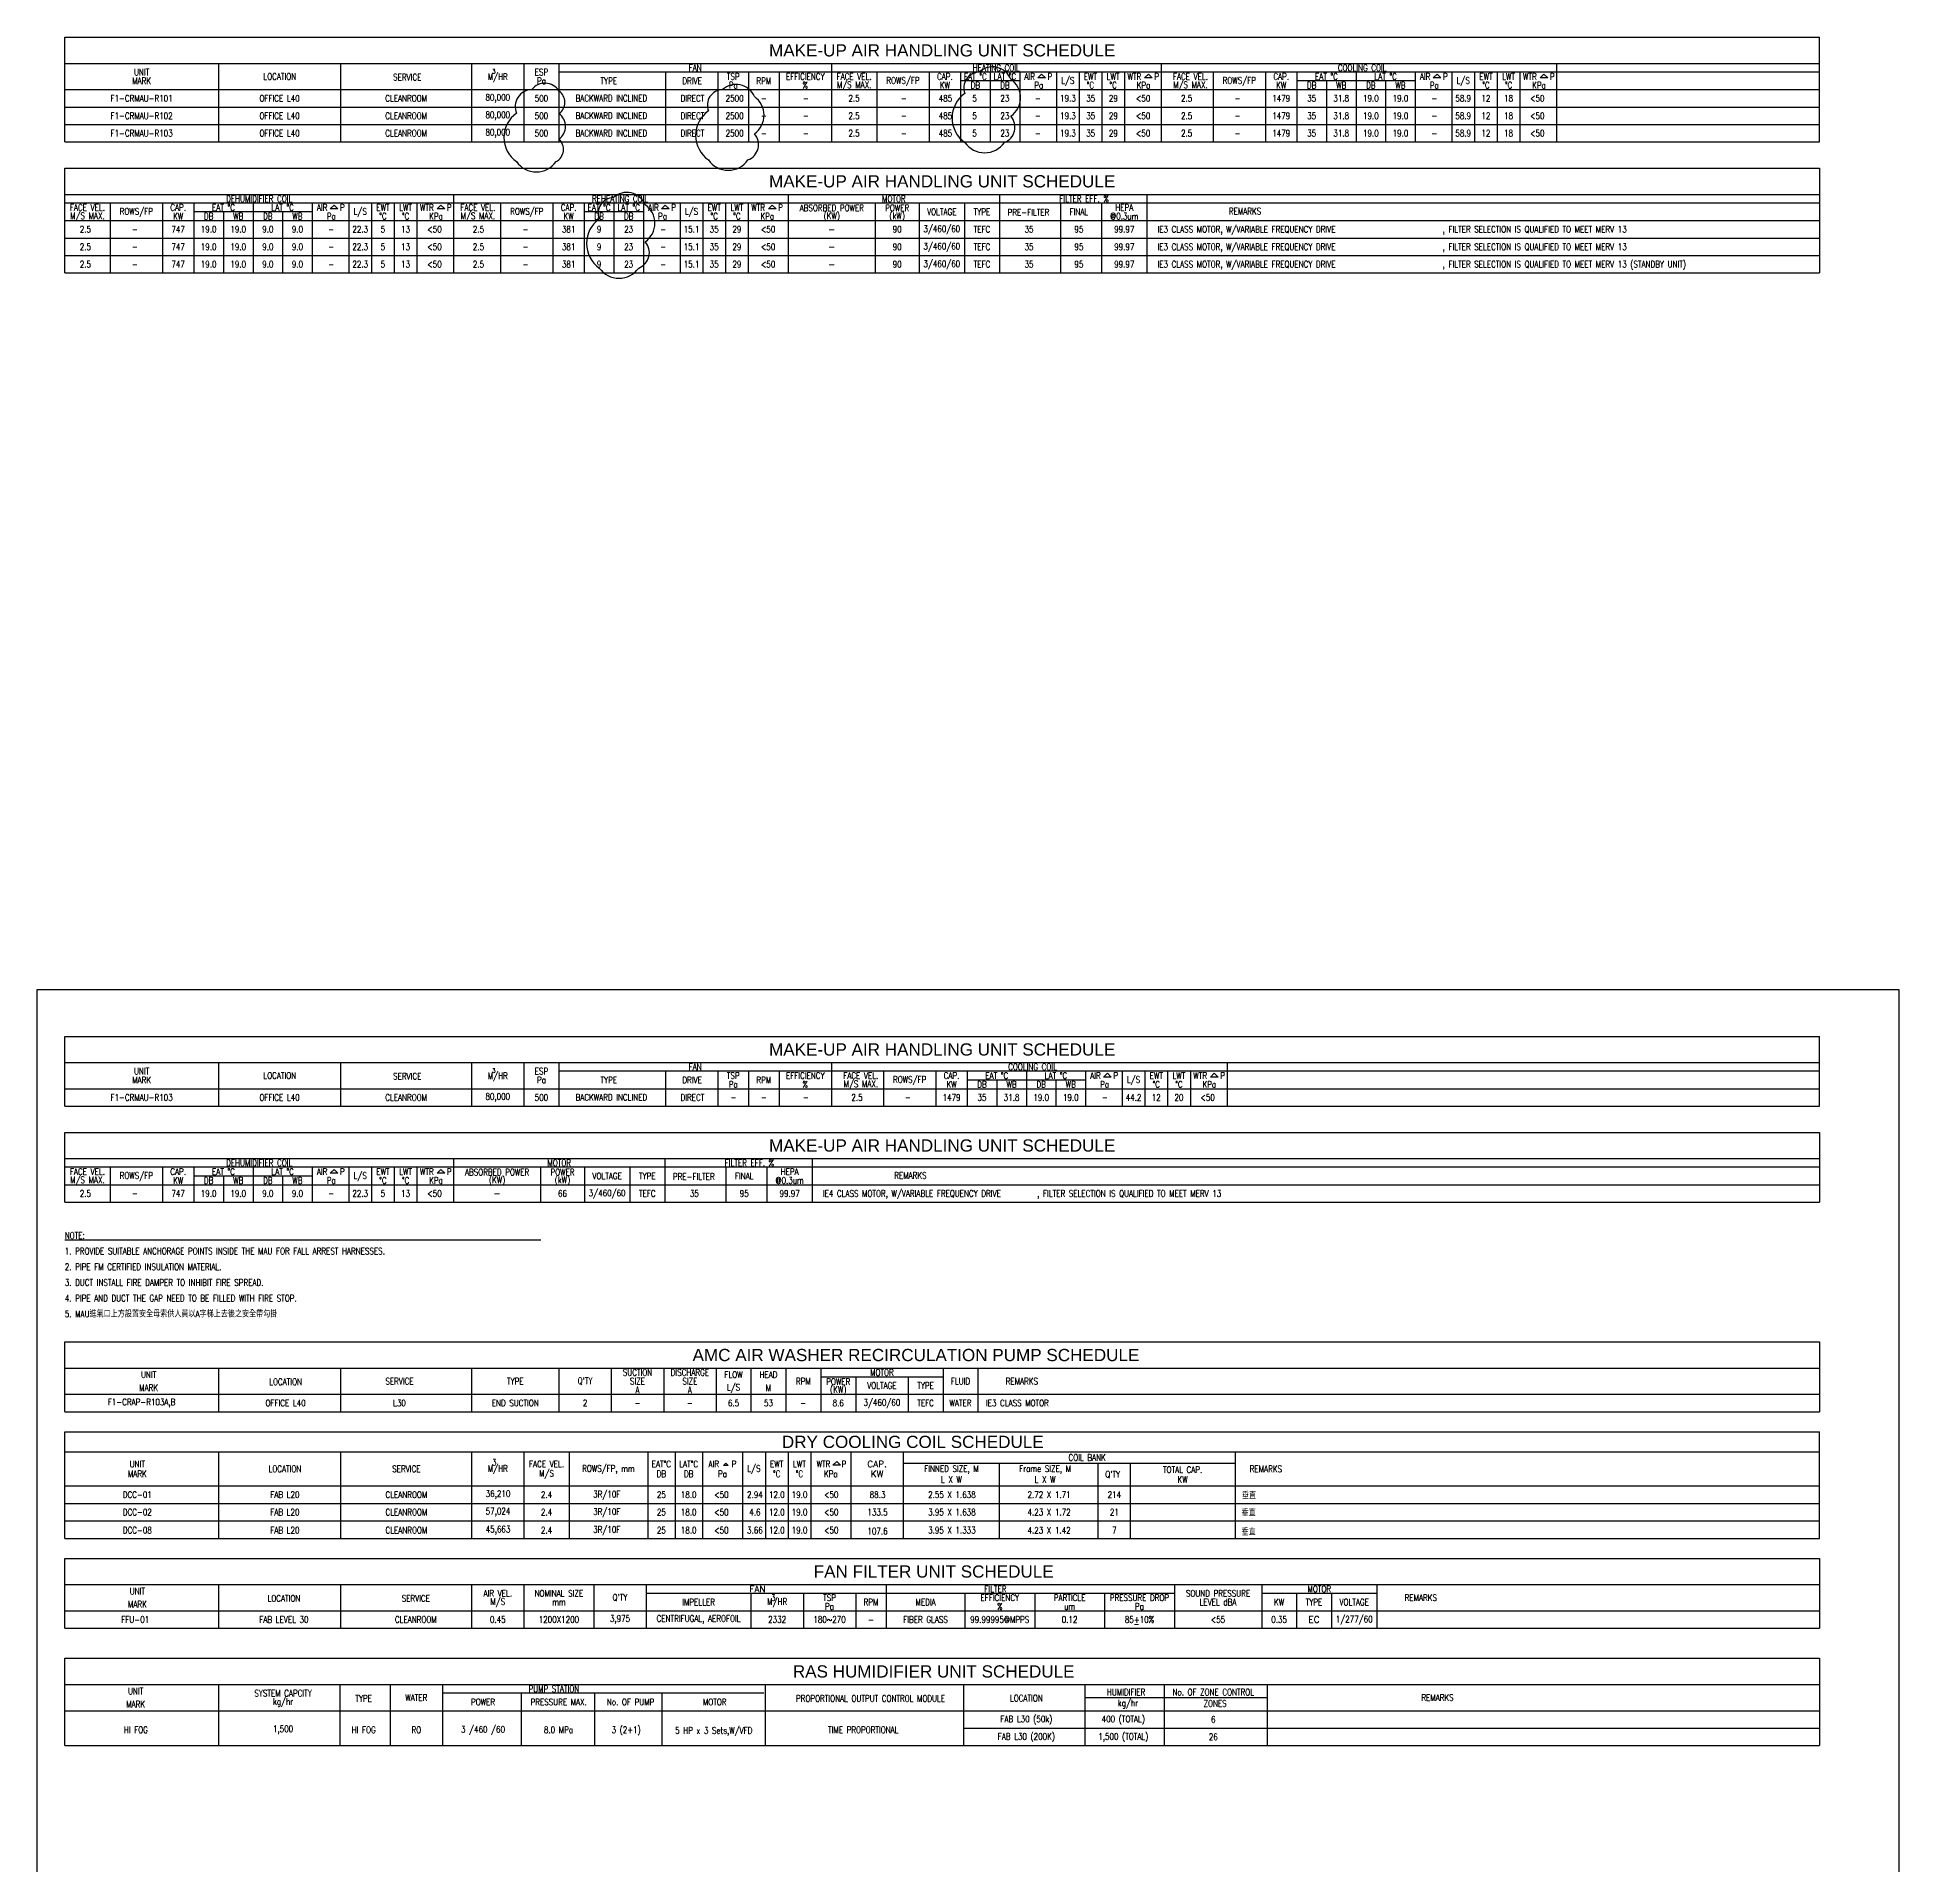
# Model space of a CAD drawing. Extents: x 41366 to 42946, y 84474 to 85871.
# Drawn here: x 41366 to 42076, y 85173 to 85871 of the extents above; entities that cross this region are included whole.
import ezdxf
from ezdxf.enums import TextEntityAlignment as Align

# ---------------------------------------------------------------- set-up
doc = ezdxf.new("R2010")
doc.units = 0
doc.header["$LTSCALE"] = 10
for name, color, linetype in [('M-DETL-03', 3, 'Continuous'), ('M-DETL-60', 3, 'Continuous'), ('M-DETL-60-140S', 3, 'Continuous'), ('M-DETL-EQ', 6, 'Continuous'), ('M-DETL-IF', 2, 'Continuous'), ('M-DETL-OF', 5, 'Continuous')]:
    doc.layers.add(name, color=color, linetype=linetype)
doc.styles.add('DD-TXT', font='arial.ttf')
doc.styles.add('STDTEXT', font='simplex.shx', dxfattribs={"width": 0.8, "bigfont": 'chineset.shx'})

msp = doc.modelspace()

# ---------------------------------------------------------------- linework, layer by layer
for points in [[(41719.77, 85830.5, 0.520567), (41734.88, 85830.5, 0.520567), (41737.34, 85840.53, 0.520567), (41737.34, 85854.67, 0.520567), (41725.16, 85857.37, 0.520567), (41719.77, 85849.26, 0.520567)], [(41548.56, 85823.21, 0.520567), (41563.67, 85823.21, 0.520567), (41564.76, 85831.87, 0.520567), (41564.76, 85841.47, 0.520567), (41564.76, 85850.21, 0.520567), (41554.38, 85850.7, 0.520567), (41548.56, 85841.71, 0.520567)], [(41621.84, 85823.84, 0.520567), (41636.95, 85823.84, 0.520567), (41639.41, 85833.86, 0.520567), (41639.41, 85848.01, 0.520567), (41627.23, 85850.7, 0.520567), (41621.84, 85842.59, 0.520567)], [(41580.16, 85782.59, 0.520567), (41595.27, 85782.59, 0.520567), (41597.73, 85792.61, 0.520567), (41597.73, 85806.76, 0.520567), (41585.55, 85809.45, 0.520567), (41580.16, 85801.34, 0.520567)]]:
    msp.add_lwpolyline(points, format="xyb", close=True)
at = {"layer": 'DEFPOINTS', "color": 1}
msp.add_lwpolyline([(41365.57, 85507.15), (42076.35, 85507.15), (42076.35, 84936.69), (41365.57, 84936.69)], close=True, dxfattribs=at)
at = {"layer": 'M-DETL-03'}
for points in [[(41900.04, 85856.58), (41901.53, 85855.15), (41899.45, 85855.15), (41898.61, 85855.15)], [(41478.89, 85806.58), (41480.38, 85805.15), (41478.3, 85805.15), (41477.46, 85805.15)], [(41519.69, 85806.58), (41521.18, 85805.15), (41519.1, 85805.15), (41518.26, 85805.15)], [(41605.38, 85806.58), (41606.87, 85805.15), (41604.79, 85805.15), (41603.95, 85805.15)], [(41646.18, 85806.58), (41647.67, 85805.15), (41645.59, 85805.15), (41644.75, 85805.15)], [(41774.17, 85475.11), (41775.66, 85473.68), (41773.58, 85473.68), (41772.74, 85473.68)], [(41478.89, 85438.44), (41480.38, 85437.02), (41478.3, 85437.02), (41477.46, 85437.02)], [(41519.69, 85438.44), (41521.18, 85437.02), (41519.1, 85437.02), (41518.26, 85437.02)], [(41628.51, 85326.3), (41629.42, 85325.39), (41628.13, 85325.39), (41627.6, 85325.39)], [(41670.83, 85326.94), (41672.26, 85325.51), (41670.24, 85325.51), (41669.41, 85325.51)]]:
    msp.add_lwpolyline(points, close=True, dxfattribs=at)
at = {"layer": 'M-DETL-60-140S'}
for points in [[(41749.02, 85856.58), (41750.52, 85855.15), (41748.43, 85855.15), (41747.6, 85855.15)], [(41789.83, 85856.58), (41791.32, 85855.15), (41789.23, 85855.15), (41788.4, 85855.15)], [(41940.84, 85856.58), (41942.34, 85855.15), (41940.25, 85855.15), (41939.42, 85855.15)], [(41814.97, 85475.11), (41816.46, 85473.68), (41814.38, 85473.68), (41813.55, 85473.68)]]:
    msp.add_lwpolyline(points, close=True, dxfattribs=at)
at = {"layer": 'M-DETL-IF'}
for p, q in [((41434.76, 85860.7), (41434.76, 85830.7)), ((41481.42, 85860.7), (41481.42, 85830.7)), ((41531.42, 85860.7), (41531.42, 85830.7)), ((41551.42, 85860.7), (41551.42, 85830.7)), ((41564.76, 85860.7), (41564.76, 85830.7)), ((42046.09, 85857.37), (41564.76, 85857.37)), ((41605.49, 85857.37), (41605.49, 85830.7)), ((41625.49, 85857.37), (41625.49, 85830.7)), ((41637.16, 85857.37), (41637.16, 85830.7)), ((41648.83, 85857.37), (41648.83, 85830.7)), ((41668.83, 85860.7), (41668.83, 85830.7)), ((41686.13, 85857.37), (41686.13, 85830.7)), ((41706.13, 85857.37), (41706.13, 85830.7)), ((41718.11, 85857.37), (41718.11, 85830.7)), ((41729.41, 85857.37), (41729.41, 85830.7)), ((41740.71, 85857.37), (41740.71, 85830.7)), ((41754.71, 85857.37), (41754.71, 85830.7)), ((41763.37, 85857.37), (41763.37, 85830.7)), ((41772.03, 85857.37), (41772.03, 85830.7)), ((41780.7, 85857.37), (41780.7, 85830.7)), ((41794.7, 85860.7), (41794.7, 85830.7)), ((41814.55, 85857.37), (41814.55, 85830.7)), ((41834.55, 85857.37), (41834.55, 85830.7)), ((41846.52, 85857.37), (41846.52, 85830.7)), ((41869.12, 85857.37), (41869.12, 85830.7)), ((41891.73, 85857.37), (41891.73, 85830.7)), ((41905.73, 85857.37), (41905.73, 85830.7)), ((41914.38, 85857.37), (41914.38, 85830.7)), ((41923.05, 85857.37), (41923.05, 85830.7)), ((41931.72, 85857.37), (41931.72, 85830.7)), ((41945.72, 85860.7), (41945.72, 85830.7)), ((41740.71, 85854.03), (41718.11, 85854.03)), ((41891.73, 85854.03), (41846.52, 85854.03)), ((41857.82, 85854.03), (41857.82, 85830.7)), ((41880.42, 85854.03), (41880.42, 85830.7)), ((41376.09, 85844.03), (42046.09, 85844.03)), ((41376.09, 85837.37), (42046.09, 85837.37)), ((42046.09, 85807.37), (41376.09, 85807.37)), ((41393.4, 85807.37), (41393.4, 85780.7)), ((41413.4, 85807.37), (41413.4, 85780.7)), ((41425.37, 85807.37), (41425.37, 85780.7)), ((41447.97, 85807.37), (41447.97, 85780.7)), ((41470.57, 85807.37), (41470.57, 85780.7)), ((41484.57, 85807.37), (41484.57, 85780.7)), ((41493.23, 85807.37), (41493.23, 85780.7)), ((41501.9, 85807.37), (41501.9, 85780.7)), ((41510.56, 85807.37), (41510.56, 85780.7)), ((41524.56, 85810.7), (41524.56, 85780.7)), ((41542.49, 85807.37), (41542.49, 85780.7)), ((41562.49, 85807.37), (41562.49, 85780.7)), ((41574.46, 85807.37), (41574.46, 85780.7)), ((41585.76, 85807.37), (41585.76, 85780.7)), ((41597.06, 85807.37), (41597.06, 85780.7)), ((41611.06, 85807.37), (41611.06, 85780.7)), ((41619.72, 85807.37), (41619.72, 85780.7)), ((41628.39, 85807.37), (41628.39, 85780.7)), ((41637.05, 85807.37), (41637.05, 85780.7)), ((41652.35, 85810.7), (41652.35, 85780.7)), ((41685.53, 85807.37), (41685.53, 85780.7)), ((41702.29, 85807.37), (41702.29, 85780.7)), ((41719.62, 85807.37), (41719.62, 85780.7)), ((41732.96, 85810.7), (41732.96, 85780.7)), ((41756.25, 85807.37), (41756.25, 85780.7)), ((41771.97, 85807.37), (41771.97, 85780.7)), ((41789.3, 85810.7), (41789.3, 85780.7)), ((41470.57, 85804.03), (41425.37, 85804.03)), ((41436.67, 85804.03), (41436.67, 85780.7)), ((41459.27, 85804.03), (41459.27, 85780.7)), ((41597.06, 85804.03), (41574.46, 85804.03)), ((41376.09, 85794.03), (42046.09, 85794.03)), ((41376.09, 85787.37), (42046.09, 85787.37)), ((41434.76, 85479.23), (41434.76, 85462.56)), ((41481.42, 85479.23), (41481.42, 85462.56)), ((41531.42, 85479.23), (41531.42, 85462.56)), ((41551.42, 85479.23), (41551.42, 85462.56)), ((41564.76, 85479.23), (41564.76, 85462.56)), ((41668.83, 85479.23), (41668.83, 85462.56)), ((41819.85, 85479.23), (41819.85, 85462.56)), ((42046.09, 85475.9), (41564.76, 85475.9)), ((41605.49, 85475.9), (41605.49, 85462.56)), ((41625.49, 85475.9), (41625.49, 85462.56)), ((41637.16, 85475.9), (41637.16, 85462.56)), ((41648.83, 85475.9), (41648.83, 85462.56)), ((41688.68, 85475.9), (41688.68, 85462.56)), ((41708.68, 85475.9), (41708.68, 85462.56)), ((41720.65, 85475.9), (41720.65, 85462.56)), ((41765.85, 85472.56), (41720.65, 85472.56)), ((41731.95, 85472.56), (41731.95, 85462.56)), ((41743.25, 85475.9), (41743.25, 85462.56)), ((41754.55, 85472.56), (41754.55, 85462.56)), ((41765.85, 85475.9), (41765.85, 85462.56)), ((41779.85, 85475.9), (41779.85, 85462.56)), ((41788.51, 85475.9), (41788.51, 85462.56)), ((41797.18, 85475.9), (41797.18, 85462.56)), ((41805.85, 85475.9), (41805.85, 85462.56)), ((42046.09, 85439.23), (41376.09, 85439.23)), ((41393.4, 85439.23), (41393.4, 85425.9)), ((41413.4, 85439.23), (41413.4, 85425.9)), ((41425.37, 85439.23), (41425.37, 85425.9)), ((41470.57, 85435.9), (41425.37, 85435.9)), ((41436.67, 85435.9), (41436.67, 85425.9)), ((41447.97, 85439.23), (41447.97, 85425.9)), ((41459.27, 85435.9), (41459.27, 85425.9)), ((41470.57, 85439.23), (41470.57, 85425.9)), ((41484.57, 85439.23), (41484.57, 85425.9)), ((41493.23, 85439.23), (41493.23, 85425.9)), ((41501.9, 85439.23), (41501.9, 85425.9)), ((41510.56, 85439.23), (41510.56, 85425.9)), ((41524.56, 85442.56), (41524.56, 85425.9)), ((41557.75, 85439.23), (41557.75, 85425.9)), ((41574.5, 85439.23), (41574.5, 85425.9)), ((41591.84, 85439.23), (41591.84, 85425.9)), ((41605.17, 85442.56), (41605.17, 85425.9)), ((41628.46, 85439.23), (41628.46, 85425.9)), ((41644.18, 85439.23), (41644.18, 85425.9)), ((41661.51, 85442.56), (41661.51, 85425.9)), ((41434.76, 85362.56), (41434.76, 85345.9)), ((41481.42, 85362.56), (41481.42, 85345.9)), ((41531.42, 85362.56), (41531.42, 85345.9)), ((41564.76, 85362.56), (41564.76, 85345.9)), ((41584.76, 85362.56), (41584.76, 85345.9)), ((41604.76, 85362.56), (41604.76, 85345.9)), ((41624.76, 85362.56), (41624.76, 85345.9)), ((41638.09, 85362.56), (41638.09, 85345.9)), ((41651.42, 85362.56), (41651.42, 85345.9)), ((41651.42, 85362.56), (41651.42, 85345.9)), ((41664.76, 85362.56), (41664.76, 85345.9)), ((41664.76, 85359.23), (41711.42, 85359.23)), ((41678.09, 85359.23), (41678.09, 85345.9)), ((41698.09, 85359.23), (41698.09, 85345.9)), ((41711.42, 85362.56), (41711.42, 85345.9)), ((41724.76, 85362.56), (41724.76, 85345.9)), ((41434.76, 85330.56), (41434.76, 85297.56)), ((41481.42, 85330.56), (41481.42, 85297.56)), ((41531.42, 85330.56), (41531.42, 85297.56)), ((41551.42, 85330.56), (41551.42, 85297.56)), ((41568.66, 85330.56), (41568.66, 85297.56)), ((41598.66, 85330.56), (41598.66, 85297.56)), ((41609.1, 85330.56), (41609.1, 85297.56)), ((41619.53, 85330.56), (41619.53, 85297.56)), ((41634.86, 85330.56), (41634.86, 85297.56)), ((41643.59, 85330.56), (41643.59, 85297.56)), ((41652.25, 85330.56), (41652.25, 85297.56)), ((41660.92, 85330.56), (41660.92, 85297.56)), ((41676.25, 85330.56), (41676.25, 85297.56)), ((41696.25, 85330.56), (41696.25, 85297.56)), ((41822.92, 85330.56), (41822.92, 85297.56)), ((41696.25, 85326.23), (41822.92, 85326.23)), ((41732.92, 85326.23), (41732.92, 85297.56)), ((41770.51, 85326.23), (41770.51, 85297.56)), ((41782.92, 85326.23), (41782.92, 85297.56)), ((41376.09, 85310.9), (42046.09, 85310.9)), ((41376.09, 85304.23), (42046.09, 85304.23)), ((41434.76, 85279.9), (41434.76, 85263.23)), ((41481.42, 85279.9), (41481.42, 85263.23)), ((41531.42, 85279.9), (41531.42, 85263.23)), ((41551.42, 85279.9), (41551.42, 85263.23)), ((41578.09, 85279.9), (41578.09, 85263.23)), ((41598.09, 85279.9), (41598.09, 85263.23)), ((41689.76, 85279.9), (41689.76, 85263.23)), ((41799.76, 85279.9), (41799.76, 85263.23)), ((41833.09, 85279.9), (41833.09, 85263.23)), ((41833.09, 85279.9), (41833.09, 85263.23)), ((41877.09, 85279.9), (41877.09, 85263.23)), ((41799.76, 85276.56), (41598.09, 85276.56)), ((41638.09, 85276.56), (41638.09, 85263.23)), ((41658.09, 85276.56), (41658.09, 85263.23)), ((41678.09, 85276.56), (41678.09, 85263.23)), ((41719.76, 85276.56), (41719.76, 85263.23)), ((41746.42, 85276.56), (41746.42, 85263.23)), ((41773.09, 85276.56), (41773.09, 85263.23)), ((41877.09, 85276.56), (41833.09, 85276.56)), ((41846.42, 85276.56), (41846.42, 85263.23)), ((41859.76, 85276.56), (41859.76, 85263.23)), ((41376.09, 85269.9), (42046.09, 85269.9)), ((41434.76, 85241.75), (41434.76, 85218.41)), ((41481.07, 85241.75), (41481.07, 85218.41)), ((41500.32, 85241.75), (41500.32, 85218.41)), ((41520.32, 85241.75), (41520.32, 85218.41)), ((41642.97, 85238.41), (41520.32, 85238.41)), ((41550.32, 85238.41), (41550.32, 85218.41)), ((41578.39, 85238.41), (41578.39, 85218.41)), ((41604, 85238.41), (41604, 85218.41)), ((41643.46, 85241.75), (41643.46, 85218.41)), ((41719.3, 85241.75), (41719.3, 85218.41)), ((41765.62, 85241.75), (41765.62, 85218.41)), ((41795.8, 85241.75), (41795.8, 85218.41)), ((41795.8, 85241.75), (41795.8, 85218.41)), ((41835.16, 85241.75), (41835.16, 85218.41)), ((41376.09, 85231.75), (42046.09, 85231.75)), ((41765.62, 85236.74), (41835.16, 85236.74)), ((41719.3, 85225.08), (42046.09, 85225.08))]:
    msp.add_line(p, q, dxfattribs=at)
at = {"layer": 'M-DETL-OF'}
for p, q in [((41376.09, 85870.7), (42046.09, 85870.7)), ((41376.09, 85830.7), (41376.09, 85870.7)), ((42046.09, 85830.7), (42046.09, 85870.7)), ((41376.09, 85860.7), (42046.09, 85860.7)), ((41376.09, 85850.7), (42046.09, 85850.7)), ((41376.09, 85830.7), (42046.09, 85830.7)), ((41376.09, 85820.7), (42046.09, 85820.7)), ((41376.09, 85780.7), (41376.09, 85820.7)), ((42046.09, 85820.7), (42046.09, 85780.7)), ((41376.09, 85810.7), (42046.09, 85810.7)), ((41376.09, 85800.7), (42046.09, 85800.7)), ((41376.09, 85780.7), (42046.09, 85780.7)), ((41376.09, 85489.23), (42046.09, 85489.23)), ((41376.09, 85462.56), (41376.09, 85489.23)), ((42046.09, 85462.56), (42046.09, 85489.23)), ((41376.09, 85479.23), (42046.09, 85479.23)), ((41376.09, 85469.23), (42046.09, 85469.23)), ((41376.09, 85462.56), (42046.09, 85462.56)), ((41376.09, 85452.56), (42046.09, 85452.56)), ((41376.09, 85425.9), (41376.09, 85452.56)), ((42046.09, 85452.56), (42046.09, 85425.9)), ((41376.09, 85442.56), (42046.09, 85442.56)), ((41376.09, 85432.56), (42046.09, 85432.56)), ((41376.09, 85425.9), (42046.09, 85425.9)), ((41376.09, 85372.56), (42046.09, 85372.56)), ((41376.09, 85345.9), (41376.09, 85372.56)), ((42046.09, 85372.56), (42046.09, 85345.9)), ((41376.09, 85362.56), (42046.09, 85362.56)), ((41376.09, 85352.56), (42046.09, 85352.56)), ((41376.09, 85345.9), (42046.09, 85345.9)), ((41376.09, 85297.56), (41376.09, 85338.23)), ((41376.09, 85338.23), (42046.09, 85338.23)), ((42046.09, 85297.56), (42046.09, 85338.23)), ((41376.09, 85330.56), (42046.09, 85330.56)), ((41376.09, 85317.56), (42046.09, 85317.56)), ((41376.09, 85317.56), (42046.09, 85317.56)), ((41376.09, 85297.56), (42046.09, 85297.56)), ((41376.09, 85289.9), (42046.09, 85289.9)), ((41376.09, 85263.23), (41376.09, 85289.9)), ((42046.09, 85289.9), (42046.09, 85263.23)), ((41376.09, 85279.9), (42046.09, 85279.9)), ((41376.09, 85263.23), (42046.09, 85263.23)), ((41376.09, 85251.75), (42046.09, 85251.75)), ((41376.09, 85218.41), (41376.09, 85251.75)), ((42046.09, 85251.75), (42046.09, 85218.41)), ((41376.09, 85241.75), (42046.09, 85241.75)), ((41376.09, 85218.41), (42046.09, 85218.41))]:
    msp.add_line(p, q, dxfattribs=at)

# ---------------------------------------------------------------- texts
at = {"layer": 'M-DETL-03', "style": 'STDTEXT', "width": 0.8}
for s, p in [('MARK', (41405.42, 85854.03)), ('UNIT', (41405.42, 85857.37)), ('LOCATION', (41458.18, 85855.7)), ('SERVICE', (41506.87, 85855.45)), ('M/HR', (41541.42, 85855.45)), ('ESP', (41558.09, 85857.37)), ('Pa', (41558.09, 85854.03)), ('TYPE', (41583.8, 85854.03)), ('DRIVE', (41615.63, 85854.03)), ('FAN', (41616.79, 85859.03)), ('TSP', (41631.33, 85855.7)), ('RPM', (41642.99, 85854.03)), ('EFFICIENCY', (41658.83, 85855.7)), ('FACE VEL.', (41677.48, 85855.7)), ('ROWS/FP', (41696.13, 85854.03)), ('CAP.', (41712.12, 85855.7)), ('EAT %%DC', (41723.76, 85855.7)), ('HEATING COIL', (41731.76, 85859.03)), ('LAT %%DC', (41735.06, 85855.7)), ('AIR', (41744.49, 85855.7)), ('P', (41752.21, 85855.7)), ('L/S', (41759.04, 85854.03)), ('EWT', (41767.7, 85855.7)), ('LWT', (41776.37, 85855.7)), ('WTR', (41784.48, 85855.7)), ('P', (41793.01, 85855.7)), ('FACE VEL.', (41805.9, 85855.7)), ('ROWS/FP', (41824.55, 85854.03)), ('CAP.', (41840.54, 85855.7)), ('EAT %%DC', (41857.82, 85855.7)), ('COOLING COIL', (41871.48, 85859.03)), ('LAT %%DC', (41880.42, 85855.7)), ('AIR', (41895.51, 85855.7)), ('P', (41903.23, 85855.7)), ('L/S', (41910.05, 85854.03)), ('EWT', (41918.72, 85855.7)), ('LWT', (41927.38, 85855.7)), ('WTR', (41935.5, 85855.7)), ('P', (41944.03, 85855.7)), ('F1-CRMAU-R101', (41405.42, 85847.37)), ('OFFICE L40', (41458.09, 85847.37)), ('CLEANROOM', (41506.42, 85847.37)), ('80,000', (41541.42, 85847.37)), ('500', (41558.09, 85847.37)), ('BACKWARD INCLINED', (41584.79, 85847.42)), ('DIRECT', (41615.74, 85847.37)), ('2500', (41631.85, 85847.37)), ('Pa', (41631.33, 85852.37)), ('%', (41658.83, 85852.37)), ('M/S MAX.', (41677.48, 85852.37)), ('2.5', (41677.44, 85847.37)), ('485', (41712.34, 85847.37)), ('KW', (41712.12, 85852.37)), ('DB', (41723.76, 85852.37)), ('5', (41723.47, 85847.37)), ('23', (41735.03, 85847.37)), ('DB', (41735.06, 85852.37)), ('Pa', (41747.97, 85852.37)), ('19.3', (41759.14, 85847.37)), ('35', (41767.8, 85847.37)), ('%%DC', (41767.7, 85852.37)), ('29', (41776.46, 85847.37)), ('%%DC', (41776.37, 85852.37)), ('<50', (41787.83, 85847.37)), ('KPa', (41787.97, 85852.37)), ('M/S MAX.', (41805.9, 85852.37)), ('2.5', (41804.44, 85847.37)), ('1479', (41840.54, 85847.37)), ('KW', (41840.54, 85852.37)), ('DB', (41852.17, 85852.37)), ('35', (41852.17, 85847.37)), ('31.8', (41863.47, 85847.37)), ('WB', (41863.47, 85852.37)), ('19.0', (41874.77, 85847.37)), ('DB', (41874.77, 85852.37)), ('19.0', (41886.08, 85847.37)), ('WB', (41886.08, 85852.37)), ('Pa', (41898.99, 85852.37)), ('58.9', (41910.05, 85847.37)), ('12', (41918.72, 85847.37)), ('%%DC', (41918.72, 85852.37)), ('18', (41927.38, 85847.37)), ('%%DC', (41927.38, 85852.37)), ('<50', (41938.33, 85847.37)), ('KPa', (41938.98, 85852.37)), ('F1-CRMAU-R102', (41405.42, 85840.7)), ('OFFICE L40', (41458.09, 85840.7)), ('CLEANROOM', (41506.42, 85840.7)), ('80,000', (41541.42, 85840.7)), ('500', (41558.09, 85840.7)), ('BACKWARD INCLINED', (41584.79, 85840.76)), ('DIRECT', (41615.74, 85840.7)), ('2500', (41631.85, 85840.7)), ('-', (41642.99, 85847.37)), ('-', (41659.07, 85847.37)), ('2.5', (41677.44, 85840.7)), ('-', (41696.44, 85847.37)), ('485', (41712.34, 85840.7)), ('5', (41723.47, 85840.7)), ('23', (41735.03, 85840.7)), ('-', (41747.61, 85847.37)), ('19.3', (41759.14, 85840.7)), ('35', (41767.8, 85840.7)), ('29', (41776.46, 85840.7)), ('<50', (41787.83, 85840.7)), ('2.5', (41804.44, 85840.7)), ('-', (41823.83, 85847.37)), ('1479', (41840.54, 85840.7)), ('35', (41852.17, 85840.7)), ('31.8', (41863.47, 85840.7)), ('19.0', (41874.77, 85840.7)), ('19.0', (41886.08, 85840.7)), ('-', (41899.02, 85847.37)), ('58.9', (41910.05, 85840.7)), ('12', (41918.72, 85840.7)), ('18', (41927.38, 85840.7)), ('<50', (41938.33, 85840.7)), ('F1-CRMAU-R103', (41405.42, 85834.03)), ('OFFICE L40', (41458.09, 85834.03)), ('CLEANROOM', (41506.42, 85834.03)), ('80,000', (41541.42, 85834.03)), ('500', (41558.09, 85834.03)), ('BACKWARD INCLINED', (41584.79, 85834.09)), ('DIRECT', (41615.74, 85834.03)), ('2500', (41631.85, 85834.03)), ('-', (41642.99, 85840.7)), ('-', (41642.99, 85834.03)), ('-', (41659.07, 85840.7)), ('-', (41659.07, 85834.03)), ('2.5', (41677.44, 85834.03)), ('-', (41696.44, 85840.7)), ('-', (41696.44, 85834.03)), ('485', (41712.34, 85834.03)), ('5', (41723.47, 85834.03)), ('23', (41735.03, 85834.03)), ('-', (41747.61, 85840.7)), ('-', (41747.61, 85834.03)), ('19.3', (41759.14, 85834.03)), ('35', (41767.8, 85834.03)), ('29', (41776.46, 85834.03)), ('<50', (41787.83, 85834.03)), ('2.5', (41804.44, 85834.03)), ('-', (41823.83, 85840.7)), ('-', (41823.83, 85834.03)), ('1479', (41840.54, 85834.03)), ('35', (41852.17, 85834.03)), ('31.8', (41863.47, 85834.03)), ('19.0', (41874.77, 85834.03)), ('19.0', (41886.08, 85834.03)), ('-', (41899.02, 85840.7)), ('-', (41899.02, 85834.03)), ('58.9', (41910.05, 85834.03)), ('12', (41918.72, 85834.03)), ('18', (41927.38, 85834.03)), ('<50', (41938.33, 85834.03)), ('FACE VEL.', (41384.74, 85805.7)), ('ROWS/FP', (41403.4, 85804.03)), ('CAP.', (41419.38, 85805.7)), ('EAT %%DC', (41436.67, 85805.7)), ('DEHUMIDIFIER COIL', (41450.33, 85809.03)), ('LAT %%DC', (41459.27, 85805.7)), ('AIR', (41474.35, 85805.7)), ('P', (41482.07, 85805.7)), ('L/S', (41488.9, 85804.03)), ('EWT', (41497.56, 85805.7)), ('LWT', (41506.23, 85805.7)), ('WTR', (41514.34, 85805.7)), ('P', (41522.88, 85805.7)), ('FACE VEL.', (41533.83, 85805.7)), ('ROWS/FP', (41552.49, 85804.03)), ('CAP.', (41568.47, 85805.7)), ('EAT %%DC', (41580.11, 85805.7)), ('REHEATING COIL', (41588.12, 85809.03)), ('LAT %%DC', (41591.41, 85805.7)), ('AIR', (41600.84, 85805.7)), ('P', (41608.56, 85805.7)), ('L/S', (41615.39, 85804.03)), ('EWT', (41624.05, 85805.7)), ('LWT', (41632.72, 85805.7)), ('WTR', (41640.83, 85805.7)), ('P', (41649.37, 85805.7)), ('ABSORBED POWER', (41668.94, 85805.52)), ('MOTOR', (41692.65, 85809.03)), ('POWER', (41693.91, 85805.52)), ('FILTER EFF. %', (41765.26, 85809.03)), ('HEPA', (41780.63, 85805.7)), ('REMARKS', (41826.73, 85804.26)), ('M/S MAX.', (41384.74, 85802.37)), ('2.5', (41383.95, 85797.37)), ('747', (41419.38, 85797.37)), ('KW', (41419.38, 85802.37)), ('19.0', (41431.02, 85797.37)), ('DB', (41431.02, 85802.37)), ('19.0', (41442.32, 85797.37)), ('WB', (41442.32, 85802.37)), ('9.0', (41453.62, 85797.37)), ('DB', (41453.62, 85802.37)), ('9.0', (41464.92, 85797.37)), ('WB', (41464.92, 85802.37)), ('Pa', (41477.84, 85802.37)), ('22.3', (41488.9, 85797.37)), ('%%DC', (41497.56, 85802.37)), ('5', (41497.56, 85797.37)), ('13', (41506.23, 85797.37)), ('%%DC', (41506.23, 85802.37)), ('<50', (41517.26, 85797.37)), ('KPa', (41517.83, 85802.37)), ('M/S MAX.', (41533.83, 85802.37)), ('2.5', (41534.03, 85797.37)), ('381', (41568.47, 85797.37)), ('KW', (41568.47, 85802.37)), ('DB', (41580.11, 85802.37)), ('9', (41580.11, 85797.37)), ('DB', (41591.41, 85802.37)), ('23', (41591.41, 85797.37)), ('Pa', (41604.33, 85802.37)), ('15.1', (41615.39, 85797.37)), ('35', (41624.05, 85797.37)), ('%%DC', (41624.05, 85802.37)), ('29', (41632.72, 85797.37)), ('%%DC', (41632.72, 85802.37)), ('KPa', (41644.32, 85802.37)), ('<50', (41644.63, 85797.37)), ('(KW)', (41668.94, 85802.37)), ('(kW)', (41693.91, 85802.37)), ('90', (41693.91, 85797.37)), ('3/460/60', (41710.96, 85797.37)), ('VOLTAGE', (41710.96, 85804.03)), ('TYPE', (41726.29, 85804.03)), ('TEFC', (41726.29, 85797.37)), ('PRE-FILTER', (41744.05, 85803.83)), ('35', (41744.26, 85797.37)), ('FINAL', (41763.3, 85804.03)), ('95', (41763.3, 85797.37)), ('@0.3um', (41780.63, 85802.37)), ('99.97', (41780.63, 85797.37)), ('2.5', (41383.95, 85790.7)), ('-', (41402.78, 85797.37)), ('747', (41419.38, 85790.7)), ('19.0', (41431.02, 85790.7)), ('19.0', (41442.32, 85790.7)), ('9.0', (41453.62, 85790.7)), ('9.0', (41464.92, 85790.7)), ('-', (41477.82, 85797.37)), ('22.3', (41488.9, 85790.7)), ('5', (41497.56, 85790.7)), ('13', (41506.23, 85790.7)), ('<50', (41517.26, 85790.7)), ('2.5', (41534.03, 85790.7)), ('-', (41551.98, 85797.37)), ('381', (41568.47, 85790.7)), ('9', (41580.11, 85790.7)), ('23', (41591.41, 85790.7)), ('-', (41604.52, 85797.37)), ('15.1', (41615.39, 85790.7)), ('35', (41624.05, 85790.7)), ('29', (41632.72, 85790.7)), ('<50', (41644.63, 85790.7)), ('90', (41693.91, 85790.7)), ('3/460/60', (41710.96, 85790.7)), ('TEFC', (41726.29, 85790.7)), ('35', (41744.26, 85790.7)), ('95', (41763.3, 85790.7)), ('99.97', (41780.63, 85790.7)), ('2.5', (41383.95, 85784.03)), ('-', (41402.78, 85790.7)), ('747', (41419.38, 85784.03)), ('19.0', (41431.02, 85784.03)), ('19.0', (41442.32, 85784.03)), ('9.0', (41453.62, 85784.03)), ('9.0', (41464.92, 85784.03)), ('-', (41477.82, 85790.7)), ('22.3', (41488.9, 85784.03)), ('5', (41497.56, 85784.03)), ('13', (41506.23, 85784.03)), ('<50', (41517.26, 85784.03)), ('2.5', (41534.03, 85784.03)), ('-', (41551.98, 85790.7)), ('381', (41568.47, 85784.03)), ('9', (41580.11, 85784.03)), ('23', (41591.41, 85784.03)), ('-', (41604.52, 85790.7)), ('15.1', (41615.39, 85784.03)), ('35', (41624.05, 85784.03)), ('29', (41632.72, 85784.03)), ('<50', (41644.63, 85784.03)), ('90', (41693.91, 85784.03)), ('3/460/60', (41710.96, 85784.03)), ('TEFC', (41726.29, 85784.03)), ('35', (41744.26, 85784.03)), ('95', (41763.3, 85784.03)), ('99.97', (41780.63, 85784.03)), ('-', (41402.78, 85784.03)), ('-', (41477.82, 85784.03)), ('-', (41551.98, 85784.03)), ('-', (41604.52, 85784.03)), ('FAN', (41616.79, 85477.56)), ('COOLING COIL', (41745.61, 85477.56)), ('MARK', (41405.42, 85472.56)), ('UNIT', (41405.42, 85475.9)), ('LOCATION', (41458.18, 85474.23)), ('SERVICE', (41506.87, 85473.98)), ('M/HR', (41541.42, 85473.98)), ('ESP', (41558.09, 85475.9)), ('Pa', (41558.09, 85472.56)), ('TYPE', (41583.8, 85472.56)), ('DRIVE', (41615.63, 85472.56)), ('TSP', (41631.33, 85474.23)), ('Pa', (41631.33, 85470.9)), ('RPM', (41642.99, 85472.56)), ('EFFICIENCY', (41658.83, 85474.23)), ('%', (41658.83, 85470.9)), ('FACE VEL.', (41680.03, 85474.23)), ('M/S MAX.', (41680.03, 85470.9)), ('ROWS/FP', (41698.68, 85472.56)), ('CAP.', (41714.67, 85474.23)), ('KW', (41714.67, 85470.9)), ('DB', (41726.3, 85470.9)), ('EAT %%DC', (41731.95, 85474.23)), ('WB', (41737.6, 85470.9)), ('DB', (41748.9, 85470.9)), ('LAT %%DC', (41754.55, 85474.23)), ('WB', (41760.2, 85470.9)), ('AIR', (41769.64, 85474.23)), ('Pa', (41773.12, 85470.9)), ('P', (41777.36, 85474.23)), ('L/S', (41784.18, 85472.56)), ('EWT', (41792.85, 85474.23)), ('%%DC', (41792.85, 85470.9)), ('LWT', (41801.51, 85474.23)), ('%%DC', (41801.51, 85470.9)), ('WTR', (41809.63, 85474.23)), ('KPa', (41813.11, 85470.9)), ('P', (41818.16, 85474.23)), ('F1-CRMAU-R103', (41405.42, 85465.9)), ('OFFICE L40', (41458.09, 85465.9)), ('CLEANROOM', (41506.42, 85465.9)), ('80,000', (41541.42, 85465.9)), ('500', (41558.09, 85465.9)), ('BACKWARD INCLINED', (41584.79, 85465.95)), ('DIRECT', (41615.74, 85465.9)), ('-', (41631.37, 85465.9)), ('-', (41642.99, 85465.9)), ('-', (41659.07, 85465.9)), ('2.5', (41678.57, 85465.9)), ('-', (41697.96, 85465.9)), ('1479', (41714.67, 85465.9)), ('35', (41726.3, 85465.9)), ('31.8', (41737.6, 85465.9)), ('19.0', (41748.9, 85465.9)), ('19.0', (41760.2, 85465.9)), ('-', (41773.15, 85465.9)), ('44.2', (41784.18, 85465.9)), ('12', (41792.85, 85465.9)), ('20', (41801.51, 85465.9)), ('<50', (41812.46, 85465.9)), ('FACE VEL.', (41384.74, 85437.56)), ('M/S MAX.', (41384.74, 85434.23)), ('ROWS/FP', (41403.4, 85435.9)), ('CAP.', (41419.38, 85437.56)), ('EAT %%DC', (41436.67, 85437.56)), ('DEHUMIDIFIER COIL', (41450.33, 85440.9)), ('LAT %%DC', (41459.27, 85437.56)), ('AIR', (41474.35, 85437.56)), ('P', (41482.07, 85437.56)), ('L/S', (41488.9, 85435.9)), ('EWT', (41497.56, 85437.56)), ('LWT', (41506.23, 85437.56)), ('WTR', (41514.34, 85437.56)), ('P', (41522.88, 85437.56)), ('ABSORBED POWER', (41541.16, 85437.38)), ('(KW)', (41541.16, 85434.23)), ('MOTOR', (41564.87, 85440.9)), ('POWER', (41566.13, 85437.38)), ('(kW)', (41566.13, 85434.23)), ('VOLTAGE', (41583.17, 85435.9)), ('TYPE', (41598.5, 85435.9)), ('PRE-FILTER', (41616.27, 85435.69)), ('FILTER EFF. %', (41637.47, 85440.9)), ('FINAL', (41635.51, 85435.9)), ('HEPA', (41652.85, 85437.56)), ('REMARKS', (41698.95, 85436.12)), ('2.5', (41383.95, 85429.23)), ('-', (41402.78, 85429.23)), ('747', (41419.38, 85429.23)), ('KW', (41419.38, 85434.23)), ('19.0', (41431.02, 85429.23)), ('DB', (41431.02, 85434.23)), ('19.0', (41442.32, 85429.23)), ('WB', (41442.32, 85434.23)), ('9.0', (41453.62, 85429.23)), ('DB', (41453.62, 85434.23)), ('9.0', (41464.92, 85429.23)), ('WB', (41464.92, 85434.23)), ('Pa', (41477.84, 85434.23)), ('-', (41477.82, 85429.23)), ('22.3', (41488.9, 85429.23)), ('%%DC', (41497.56, 85434.23)), ('5', (41497.56, 85429.23)), ('13', (41506.23, 85429.23)), ('%%DC', (41506.23, 85434.23)), ('<50', (41517.26, 85429.23)), ('KPa', (41517.83, 85434.23)), ('66', (41566.13, 85429.23)), ('3/460/60', (41583.17, 85429.23)), ('TEFC', (41598.5, 85429.23)), ('35', (41616.48, 85429.23)), ('95', (41635.51, 85429.23)), ('@0.3um', (41652.85, 85434.23)), ('99.97', (41652.85, 85429.23)), ('UNIT', (41408.09, 85360.06)), ('LOCATION', (41460.39, 85357.32)), ('SERVICE', (41503.88, 85357.56)), ('TYPE', (41548.09, 85357.56)), ("Q'TY", (41574.76, 85357.56)), ('SUCTION', (41594.76, 85360.9)), ('SIZE', (41594.76, 85357.56)), ('DISCHARGE', (41614.76, 85360.9)), ('SIZE', (41614.76, 85357.56)), ('FLOW', (41631.42, 85360.06)), ('HEAD', (41644.76, 85360.06)), ('RPM', (41658.09, 85357.56)), ('POWER', (41671.42, 85357.38)), ('MOTOR', (41688.09, 85360.9)), ('FLUID', (41718.09, 85357.56)), ('REMARKS', (41741.52, 85357.56)), ('F1-CRAP-R103A,B', (41405.42, 85349.23)), ('MARK', (41408.09, 85355.06)), ('A', (41594.76, 85354.23)), ('A', (41614.76, 85354.23)), ('L/S', (41631.42, 85355.06)), ('M', (41644.76, 85355.06)), ('(KW)', (41671.42, 85354.23)), ('3/460/60', (41688.09, 85349.23)), ('VOLTAGE', (41688.09, 85355.9)), ('TYPE', (41704.76, 85355.9)), ('OFFICE L40', (41460.39, 85349.23)), ('L30', (41503.88, 85349.23)), ('END SUCTION', (41548.09, 85349.23)), ('2', (41574.76, 85349.23)), ('-', (41594.76, 85349.23)), ('-', (41614.71, 85349.23)), ('6.5', (41631.42, 85349.23)), ('53', (41644.76, 85349.23)), ('-', (41658.01, 85349.23)), ('8.6', (41671.42, 85349.23)), ('TEFC', (41704.76, 85349.23)), ('WATER', (41718.09, 85349.23)), ('COIL BANK', (41766.45, 85328.4)), ('MARK', (41403.78, 85322.19)), ('UNIT', (41403.78, 85325.94)), ('LOCATION', (41460.14, 85324.06)), ('SERVICE', (41506.52, 85324.06)), ('M/HR', (41541.42, 85324.06)), ('FACE VEL.', (41560.04, 85325.94)), ('M/S', (41560.04, 85322.19)), ('ROWS/FP, mm', (41583.66, 85324.06)), ('EAT%%DC', (41603.88, 85325.94)), ('DB', (41603.88, 85322.19)), ('LAT%%DC', (41614.31, 85325.94)), ('DB', (41614.31, 85322.19)), ('AIR   P', (41627.2, 85325.94)), ('Pa', (41627.2, 85322.19)), ('L/S', (41639.23, 85324.06)), ('EWT', (41647.92, 85325.94)), ('%%DC', (41647.92, 85322.19)), ('LWT', (41656.59, 85325.94)), ('%%DC', (41656.59, 85322.19)), ('WTR', (41665.77, 85325.94)), ('KPa', (41668.59, 85322.19)), ('P', (41673.57, 85325.94)), ('FINNED SIZE, M', (41714.64, 85323.77)), ('Frame SIZE, M', (41750.4, 85323.77)), ("Q'TY", (41776.22, 85321.9)), ('TOTAL CAP.', (41802.92, 85323.77)), ('REMARKS', (41834.69, 85324.06)), ('DCC-01', (41403.78, 85314.23)), ('FAB L20', (41460.14, 85314.23)), ('CLEANROOM', (41506.52, 85314.23)), ('36,210', (41541.51, 85314.23)), ('2.4', (41560.04, 85314.23)), ('3R/10F', (41583.02, 85314.23)), ('25', (41603.88, 85314.23)), ('18.0', (41614.31, 85314.23)), ('<50', (41626.8, 85314.23)), ('2.94', (41639.6, 85314.23)), ('12.0', (41647.95, 85314.23)), ('19.0', (41656.62, 85314.23)), ('<50', (41668.76, 85314.23)), ('88.3', (41686.42, 85314.23)), ('2.55 X 1.638', (41714.81, 85314.23)), ('L X W', (41714.64, 85320.02)), ('2.72 X 1.71', (41751.92, 85314.23)), ('L X W', (41750.4, 85320.02)), ('214', (41776.85, 85314.23)), ('KW', (41802.92, 85320.02)), ('垂直', (41828.25, 85314.23)), ('DCC-02', (41403.78, 85307.56)), ('FAB L20', (41460.14, 85307.56)), ('CLEANROOM', (41506.52, 85307.56)), ('57,024', (41541.51, 85307.56)), ('2.4', (41560.04, 85307.56)), ('3R/10F', (41583.02, 85307.56)), ('25', (41603.88, 85307.56)), ('18.0', (41614.31, 85307.56)), ('<50', (41626.8, 85307.56)), ('4.6', (41639.6, 85307.56)), ('12.0', (41647.95, 85307.56)), ('19.0', (41656.62, 85307.56)), ('<50', (41668.76, 85307.56)), ('133.5', (41686.42, 85307.56)), ('3.95 X 1.638', (41714.81, 85307.56)), ('4.23 X 1.72', (41751.92, 85307.54)), ('21', (41776.85, 85307.56)), ('垂直', (41828.11, 85307.56)), ('DCC-08', (41403.78, 85300.65)), ('FAB L20', (41460.14, 85300.65)), ('CLEANROOM', (41506.52, 85300.65)), ('45,663', (41541.51, 85300.65)), ('2.4', (41560.04, 85300.65)), ('3R/10F', (41583.02, 85300.74)), ('25', (41603.88, 85300.65)), ('18.0', (41614.31, 85300.65)), ('<50', (41626.8, 85300.65)), ('3.66', (41639.6, 85300.65)), ('12.0', (41647.95, 85300.65)), ('19.0', (41656.62, 85300.65)), ('<50', (41668.76, 85300.65)), ('107.6', (41686.42, 85300.34)), ('3.95 X 1.333', (41714.81, 85300.65)), ('4.23 X 1.42', (41751.92, 85300.63)), ('7', (41776.85, 85300.65)), ('垂直', (41828.11, 85300.29)), ('FILTER', (41731.42, 85278.23)), ('MOTOR', (41855.09, 85278.23)), ('MARK', (41403.81, 85272.4)), ('UNIT', (41403.81, 85277.4)), ('LOCATION', (41459.76, 85274.65)), ('SERVICE', (41510.12, 85274.65)), ('AIR VEL.', (41541.42, 85276.56)), ('M/S', (41541.42, 85273.23)), ('NOMINAL SIZE', (41564.76, 85276.56)), ('mm', (41564.76, 85273.23)), ("Q'TY", (41588.09, 85274.9)), ('IMPELLER', (41618.09, 85273.23)), ('M/HR', (41648.09, 85273.23)), ('3', (41646.58, 85274.9)), ('TSP', (41668.09, 85274.9)), ('Pa', (41668.09, 85271.56)), ('RPM', (41683.92, 85273.23)), ('MEDIA', (41704.76, 85273.23)), ('EFFICIENCY', (41733.09, 85274.9)), ('%', (41733.09, 85271.56)), ('PARTICLE', (41759.76, 85274.9)), ('PRESSURE DROP', (41786.42, 85274.9)), ('Pa', (41786.42, 85271.56)), ('SOUND PRESSURE', (41816.42, 85276.56)), ('LEVEL dBA', (41816.42, 85273.23)), ('KW', (41839.76, 85273.23)), ('TYPE', (41853.09, 85273.23)), ('VOLTAGE', (41868.42, 85273.23)), ('REMARKS', (41893.85, 85274.9)), ('FFU-01', (41403, 85266.56)), ('FAB LEVEL 30', (41459.76, 85266.56)), ('CLEANROOM', (41510.12, 85266.56)), ('0.45', (41541.42, 85266.56)), ('1200X1200', (41564.76, 85266.56)), ('3,975', (41588.09, 85266.56)), ('CENTRIFUGAL, AEROFOIL', (41618.09, 85266.56)), ('2332', (41648.09, 85266.56)), ('180~270', (41668.09, 85266.56)), ('-', (41683.92, 85266.56)), ('FIBER GLASS', (41704.76, 85266.56)), ('99.99995@MPPS', (41733.09, 85266.56)), ('0.12', (41759.76, 85266.56)), ('um', (41759.76, 85271.56)), ('85+10%%%', (41786.42, 85266.56)), ('<55', (41816.42, 85266.56)), ('0.35', (41839.76, 85266.56)), ('1/277/60', (41868.42, 85266.56)), ('-', (41785.33, 85264.9)), ('UNIT', (41403.13, 85239.25)), ('SYSTEM CAPCITY', (41459.44, 85238.41)), ('kg/hr', (41459.44, 85235.08)), ('TYPE', (41490.23, 85236.45)), ('WATER', (41510.32, 85236.75)), ('PUMP STATION', (41562.82, 85240.08)), ('PROPORTIONAL OUTPUT CONTROL MODULE', (41683.76, 85236.45)), ('LOCATION', (41743.24, 85236.5)), ('HUMIDIFIER', (41781.33, 85238.85)), ('No. OF ZONE CONTROL', (41814.61, 85238.85)), ('REMARKS', (41900.21, 85236.75)), ('MARK', (41403.13, 85234.25)), ('POWER', (41535.79, 85235.08)), ('PRESSURE MAX.', (41564.68, 85235.08)), ('No. OF PUMP', (41592.13, 85235.08)), ('MOTOR', (41624.25, 85235.08)), ('kg/hr', (41782.03, 85234.51)), ('ZONES', (41815.31, 85234.51))]:
    msp.add_text(s, height=2.5, dxfattribs=at).set_placement(p, align=Align.MIDDLE)
for s, p in [('IE3 CLASS MOTOR, W/VARIABLE FREQUENCY DRIVE', (41793.3, 85797.37)), (', FILTER SELECTION IS QUALIFIED TO MEET MERV 13', (41902.18, 85797.37)), ('IE3 CLASS MOTOR, W/VARIABLE FREQUENCY DRIVE', (41793.3, 85790.7)), (', FILTER SELECTION IS QUALIFIED TO MEET MERV 13', (41902.18, 85790.7)), ('IE3 CLASS MOTOR, W/VARIABLE FREQUENCY DRIVE', (41793.3, 85784.03)), (', FILTER SELECTION IS QUALIFIED TO MEET MERV 13 (STANDBY UNIT)', (41902.18, 85784.03)), ('IE4 CLASS MOTOR, W/VARIABLE FREQUENCY DRIVE', (41665.52, 85429.23)), (', FILTER SELECTION IS QUALIFIED TO MEET MERV 13', (41747.37, 85429.23)), ('%%UNOTE:                                                                                                                               ', (41376.09, 85413.23)), ('1. PROVIDE SUITABLE ANCHORAGE POINTS INSIDE THE MAU FOR FALL ARREST HARNESSES.', (41376.09, 85407.23)), ('2. PIPE FM CERTIFIED INSULATION MATERIAL.', (41376.09, 85401.23)), ('3. DUCT INSTALL FIRE DAMPER TO INHIBIT FIRE SPREAD.', (41376.09, 85395.23)), ('4. PIPE AND DUCT THE GAP NEED TO BE FILLED WITH FIRE STOP.', (41376.09, 85389.23)), ('5. MAU進氣口上方設置安全母索供人員以A字梯上去後之安全帶勾掛', (41376.09, 85383.23)), ('IE3 CLASS MOTOR', (41727.8, 85349.23))]:
    msp.add_text(s, height=2.5, dxfattribs=at).set_placement(p, align=Align.MIDDLE_LEFT)
msp.add_text('3', height=2.5, dxfattribs=at).set_placement((41539.2, 85325.35))
at = {"layer": 'M-DETL-03', "color": 252, "style": 'STDTEXT', "width": 0.8}
for s, p in [('FAB L30 (50k)', (41743.24, 85228.41)), ('400 (TOTAL)', (41780.26, 85228.41)), ('HI FOG', (41403.23, 85224.45)), ('1,500', (41459.44, 85224.45)), ('HI FOG', (41490.23, 85224.45)), ('RO', (41510.32, 85224.45)), ('3 /460 /60', (41535.79, 85224.45)), ('8.0 MPa', (41564.61, 85224.45)), ('3 (2+1)', (41590.44, 85224.28)), ('5 HP x 3 Sets,W/VFD', (41623.89, 85224.02)), ('TIME PROPORTIONAL', (41680.96, 85224.45)), ('6', (41814.61, 85228.41))]:
    msp.add_text(s, height=2.5, dxfattribs=at).set_placement(p, align=Align.MIDDLE)
at = {"layer": 'M-DETL-03', "color": 3, "style": 'STDTEXT', "width": 0.8}
for s, p in [('FAB L30 (200K)', (41743.24, 85221.75)), ('1,500 (TOTAL)', (41780.26, 85221.75)), ('26', (41814.61, 85221.75))]:
    msp.add_text(s, height=2.5, dxfattribs=at).set_placement(p, align=Align.MIDDLE)
at = {"layer": 'M-DETL-60', "style": 'STDTEXT'}
for s, p in [('-', (41668.94, 85797.37)), ('-', (41668.94, 85790.7)), ('-', (41668.94, 85784.03)), ('-', (41541.16, 85429.23)), ('CAP.', (41686.25, 85325.94)), ('KW', (41686.25, 85322.19)), ('FAN', (41640.59, 85278.23))]:
    msp.add_text(s, height=2.5, dxfattribs=at).set_placement(p, align=Align.MIDDLE)
at = {"layer": 'M-DETL-60-140S', "style": 'STDTEXT'}
for s, height, p in [('3', 1.67, (41539.9, 85857.65)), ('3', 1.67, (41539.9, 85476.18)), ('EC', 2.5, (41853.09, 85266.56))]:
    msp.add_text(s, height=height, dxfattribs=at).set_placement(p, align=Align.MIDDLE)
at = {"layer": 'M-DETL-EQ', "style": 'DD-TXT'}
for s, p in [('MAKE-UP AIR HANDLING UNIT SCHEDULE', (41711.09, 85865.7)), ('MAKE-UP AIR HANDLING UNIT SCHEDULE', (41711.09, 85815.7)), ('MAKE-UP AIR HANDLING UNIT SCHEDULE', (41711.09, 85484.23)), ('MAKE-UP AIR HANDLING UNIT SCHEDULE', (41711.09, 85447.56)), ('AMC AIR WASHER RECIRCULATION PUMP SCHEDULE', (41701.09, 85367.56)), ('DRY COOLING COIL SCHEDULE', (41699.88, 85334.4)), ('FAN FILTER UNIT SCHEDULE', (41707.86, 85284.9)), ('RAS HUMIDIFIER UNIT SCHEDULE', (41707.86, 85246.75))]:
    msp.add_text(s, height=4.6667, dxfattribs=at).set_placement(p, align=Align.MIDDLE)

doc.saveas('drawing.dxf')
